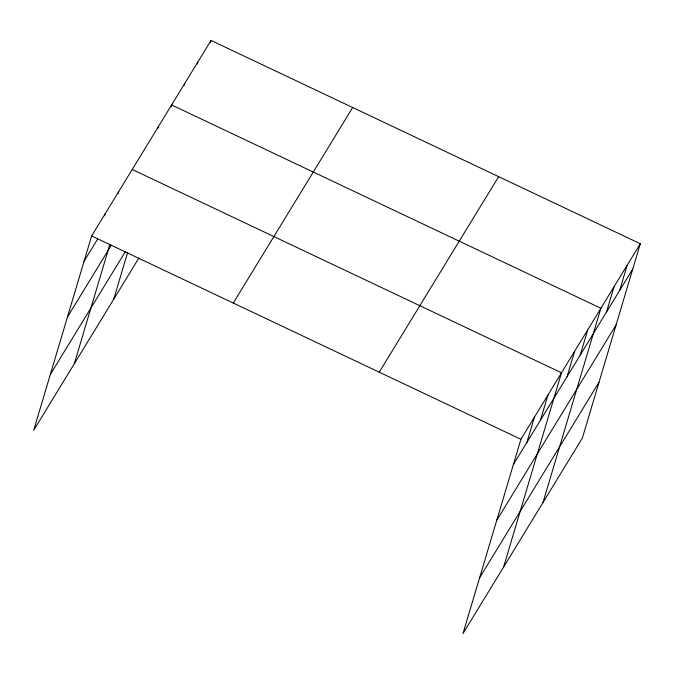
<?xml version="1.0" encoding="UTF-8"?>
<svg xmlns="http://www.w3.org/2000/svg" width="674" height="674" viewBox="0 0 674 674"><rect width="100%" height="100%" fill="white"/><g stroke="black" fill="none" stroke-linecap="round" stroke-linejoin="round"><path stroke-width="1.01" d="M640.3 243.735L520.909 439.271L462.979 633.568L582.378 438.041L640.3 243.735L211.021 40.432L91.622 235.959L33.7 430.265L138.869 258.032M104.58 215.747L105.152 213.801M118.11 193.581L118.691 191.635M74.292 363.783L109.795 244.687M157.901 128.405L158.483 126.459M113.695 299.256L127.698 252.295M171.036 106.896L171.617 104.95L600.896 308.262L542.974 502.568M184.171 85.387L184.752 83.441M197.305 63.887L197.886 61.932M210.44 42.378L211.021 40.432M526.891 442.422L534.44 417.105M540.422 420.256L547.97 394.947M503.579 567.095L561.501 372.789L132.222 169.477M567.087 376.589L574.636 351.28M580.221 355.08L587.77 329.771M606.49 312.062L614.031 286.753M619.625 290.553L627.165 265.244M84.082 261.268L97.612 239.11M67.451 317.033L111.328 245.176M50.323 374.491L125.398 251.554M233.288 303.047L352.679 107.52M379.243 372.174L498.634 176.647M513.361 464.58L632.751 269.052M496.738 520.345L616.129 324.817M479.61 577.803L599.001 382.276M91.622 235.959L520.909 439.271"/></g></svg>
